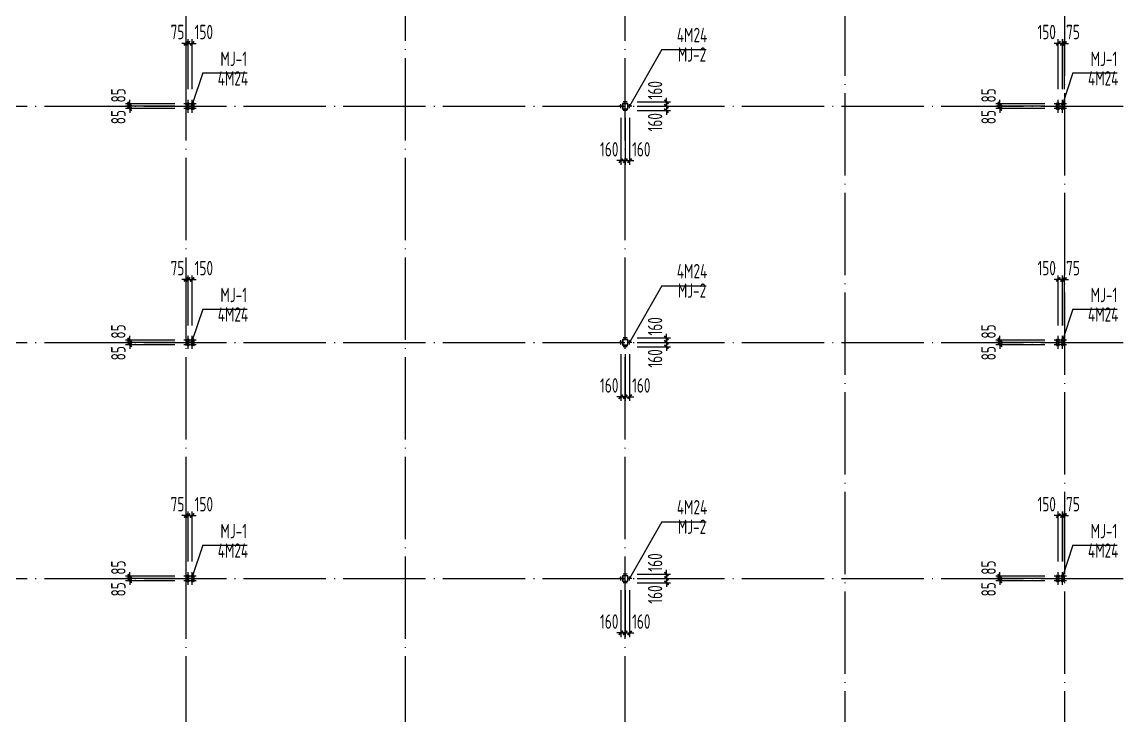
# Model space of a CAD drawing. Extents: x 899043 to 2598688, y -137197 to 211789.
# Drawn here: x 1276182 to 1316288, y 85342 to 110619 of the extents above; entities that cross this region are included whole.
import ezdxf
from ezdxf.enums import TextEntityAlignment as Align

# ---------------------------------------------------------------- set-up
doc = ezdxf.new("R2010")
doc.units = 0
doc.header["$LTSCALE"] = 1500
doc.header["$MEASUREMENT"] = 0
doc.linetypes.add('DASHED', pattern=[0.75, 0.5, -0.25])
doc.linetypes.add('DOTE', pattern=[2.42, 2, -0.2, 0.02, -0.2])
for name, color, linetype in [('AXIS', 3, 'Continuous'), ('BOLT', 252, 'Continuous'), ('Boltx', 252, 'DASHED'), ('DIM', 3, 'Continuous'), ('M_Prof', 2, 'Continuous'), ('TEXT', 7, 'Continuous')]:
    doc.layers.add(name, color=color, linetype=linetype)
doc.styles.add('TSSD_Dimension', font='Tssdeng.shx', dxfattribs={"width": 0.7, "bigfont": 'hztxt.shx'})
doc.styles.add('TSSD_Label', font='Tssdeng.shx', dxfattribs={"width": 0.7, "bigfont": 'hztxt.shx'})
doc.dimstyles.new('TSSD_150_150', dxfattribs={"dimtxt": 525, "dimasz": 150, "dimexe": 150, "dimexo": 375, "dimgap": 150, "dimtad": 1, "dimdec": 0, "dimzin": 0, "dimdsep": 46, "dimtxsty": 'TSSD_Dimension', "dimblk": 'ARCHTICK', "dimblk1": 'ARCHTICK', "dimblk2": 'ARCHTICK', "dimcen": 0, "dimdle": 150, "dimclrt": 7, "dimadec": 0, "dimazin": 0, "dimtfac": 1, "dimtdec": 0, "dimtix": 1, "dimtmove": 2, "dimatfit": 3, "dimfxl": 0, "dimtolj": 1, "dimtzin": 0, "dimarcsym": 0})

# ---------------------------------------------------------------- blocks, each defined once
blk = doc.blocks.new('A$C5AF141BB')
at = {"layer": 'AXIS', "color": 253, "linetype": 'DOTE'}
for p, q in [((0, -5247.5), (0, 123526.9)), ((8000, -5247.5), (8000, 123526.9)), ((16000, -5247.5), (16000, 123526.9)), ((24000, 123526.9), (24000, -5247.5)), ((32000, 123526.9), (32000, -5247.5)), ((-26941.1, 68600), (36323.2, 68600)), ((-26941.1, 60000), (36323.2, 60000)), ((-26941.1, 51400), (36323.2, 51400))]:
    blk.add_line(p, q, dxfattribs=at)
blk = doc.blocks.new('A$C0BB32EA6')
at = {"layer": 'M_Prof'}
for points in [[(22300, -50910), (22300, -50690), (22290, -50690), (22290, -50796), (22010, -50796), (22010, -50690), (22000, -50690), (22000, -50910), (22010, -50910), (22010, -50804), (22290, -50804), (22290, -50910)], [(37900, -50900), (38100, -50900), (38100, -50700), (37900, -50700)], [(37906, -50894), (38094, -50894), (38094, -50706), (37906, -50706)], [(54000, -50910), (54000, -50690), (53990, -50690), (53990, -50796), (53710, -50796), (53710, -50690), (53700, -50690), (53700, -50910), (53710, -50910), (53710, -50804), (53990, -50804), (53990, -50910)], [(22300, -59510), (22300, -59290), (22290, -59290), (22290, -59396), (22010, -59396), (22010, -59290), (22000, -59290), (22000, -59510), (22010, -59510), (22010, -59404), (22290, -59404), (22290, -59510)], [(37900, -59500), (38100, -59500), (38100, -59300), (37900, -59300)], [(37906, -59494), (38094, -59494), (38094, -59306), (37906, -59306)], [(54000, -59510), (54000, -59290), (53990, -59290), (53990, -59396), (53710, -59396), (53710, -59290), (53700, -59290), (53700, -59510), (53710, -59510), (53710, -59404), (53990, -59404), (53990, -59510)], [(22300, -68110), (22300, -67890), (22290, -67890), (22290, -67996), (22010, -67996), (22010, -67890), (22000, -67890), (22000, -68110), (22010, -68110), (22010, -68004), (22290, -68004), (22290, -68110)], [(37900, -68100), (38100, -68100), (38100, -67900), (37900, -67900)], [(37906, -68094), (38094, -68094), (38094, -67906), (37906, -67906)], [(54000, -68110), (54000, -67890), (53990, -67890), (53990, -67996), (53710, -67996), (53710, -67890), (53700, -67890), (53700, -68110), (53710, -68110), (53710, -68004), (53990, -68004), (53990, -68110)]]:
    blk.add_lwpolyline(points, close=True, dxfattribs=at)
blk = doc.blocks.new('A$C2EA612DB')
at = {"layer": 'M_Prof'}
blk.add_blockref('A$C0BB32EA6', (-54000, 110765), dxfattribs=at)
blk = doc.blocks.new('_ArchTick')
at = {"color": 0, "linetype": 'ByBlock', "const_width": 0.4}
blk.add_lwpolyline([(-0.5, -0.5), (0.5, 0.5)], dxfattribs=at)
blk = doc.blocks.new('*D1313')
at = {"layer": 'Defpoints', "color": 0}
for p in [(1280104, 90266), (1282122, 90351), (1282122, 90266)]:
    blk.add_point(p, dxfattribs=at)
at = {"layer": 'DIM', "color": 0, "lineweight": -2}
for p, q in [((1281747, 90351), (1279954, 90351)), ((1281747, 90266), (1279954, 90266)), ((1280104, 90351), (1280104, 90501)), ((1280104, 90351), (1280104, 90266)), ((1280104, 90266), (1280104, 90116))]:
    blk.add_line(p, q, dxfattribs=at)
at = {"layer": 'DIM', "color": 0, "lineweight": -2, "xscale": 150, "yscale": 150, "zscale": 150}
for p, rotation in [((1280104, 90351), 270), ((1280104, 90266), 90)]:
    blk.add_blockref('_ArchTick', p, dxfattribs=dict(at, rotation=rotation))
at = {"layer": 'DIM', "color": 7, "insert": (1279691, 89955), "char_height": 525, "attachment_point": 5, "rotation": 90, "style": 'TSSD_Dimension'}
blk.add_mtext('\\A1;85', dxfattribs=at)
blk = doc.blocks.new('*D1314')
at = {"layer": 'Defpoints', "color": 0}
for p in [(1282232, 92642), (1282157, 90596), (1282232, 90596)]:
    blk.add_point(p, dxfattribs=at)
at = {"layer": 'DIM', "color": 0, "lineweight": -2}
for p, q in [((1282157, 90971), (1282157, 92792)), ((1282232, 90971), (1282232, 92792)), ((1282157, 92642), (1282007, 92642)), ((1282157, 92642), (1282232, 92642)), ((1282232, 92642), (1282382, 92642))]:
    blk.add_line(p, q, dxfattribs=at)
at = {"layer": 'DIM', "color": 0, "lineweight": -2, "xscale": 150, "yscale": 150, "zscale": 150}
blk.add_blockref('_ArchTick', (1282157, 92642), dxfattribs=at)
at = {"layer": 'DIM', "color": 0, "lineweight": -2, "xscale": 150, "yscale": 150, "zscale": 150, "rotation": 180}
blk.add_blockref('_ArchTick', (1282232, 92642), dxfattribs=at)
at = {"layer": 'DIM', "color": 7, "insert": (1281846, 93055), "char_height": 525, "attachment_point": 5, "style": 'TSSD_Dimension'}
blk.add_mtext('\\A1;75', dxfattribs=at)
blk = doc.blocks.new('*D1315')
at = {"layer": 'Defpoints', "color": 0}
for p in [(1282382, 92642), (1282232, 90596), (1282382, 90596)]:
    blk.add_point(p, dxfattribs=at)
at = {"layer": 'DIM', "color": 0, "lineweight": -2}
for p, q in [((1282232, 90971), (1282232, 92792)), ((1282382, 90971), (1282382, 92792)), ((1282232, 92642), (1282082, 92642)), ((1282232, 92642), (1282382, 92642)), ((1282382, 92642), (1282532, 92642))]:
    blk.add_line(p, q, dxfattribs=at)
at = {"layer": 'DIM', "color": 0, "lineweight": -2, "xscale": 150, "yscale": 150, "zscale": 150}
blk.add_blockref('_ArchTick', (1282232, 92642), dxfattribs=at)
at = {"layer": 'DIM', "color": 0, "lineweight": -2, "xscale": 150, "yscale": 150, "zscale": 150, "rotation": 180}
blk.add_blockref('_ArchTick', (1282382, 92642), dxfattribs=at)
at = {"layer": 'DIM', "color": 7, "insert": (1282805, 93055), "char_height": 525, "attachment_point": 5, "style": 'TSSD_Dimension'}
blk.add_mtext('\\A1;150', dxfattribs=at)
blk = doc.blocks.new('*D1316')
at = {"layer": 'Defpoints', "color": 0}
for p in [(1280104, 90351), (1282122, 90436), (1282122, 90351)]:
    blk.add_point(p, dxfattribs=at)
at = {"layer": 'DIM', "color": 0, "lineweight": -2}
for p, q in [((1281747, 90436), (1279954, 90436)), ((1281747, 90351), (1279954, 90351)), ((1280104, 90436), (1280104, 90586)), ((1280104, 90436), (1280104, 90351)), ((1280104, 90351), (1280104, 90201))]:
    blk.add_line(p, q, dxfattribs=at)
at = {"layer": 'DIM', "color": 0, "lineweight": -2, "xscale": 150, "yscale": 150, "zscale": 150}
for p, rotation in [((1280104, 90436), 270), ((1280104, 90351), 90)]:
    blk.add_blockref('_ArchTick', p, dxfattribs=dict(at, rotation=rotation))
at = {"layer": 'DIM', "color": 7, "insert": (1279691, 90746), "char_height": 525, "attachment_point": 5, "rotation": 90, "style": 'TSSD_Dimension'}
blk.add_mtext('\\A1;85', dxfattribs=at)
blk = doc.blocks.new('*D1317')
at = {"layer": 'Defpoints', "color": 0}
for p in [(1311804, 90266), (1313822, 90351), (1313822, 90266)]:
    blk.add_point(p, dxfattribs=at)
at = {"layer": 'DIM', "color": 0, "lineweight": -2}
for p, q in [((1313447, 90351), (1311654, 90351)), ((1313447, 90266), (1311654, 90266)), ((1311804, 90351), (1311804, 90501)), ((1311804, 90351), (1311804, 90266)), ((1311804, 90266), (1311804, 90116))]:
    blk.add_line(p, q, dxfattribs=at)
at = {"layer": 'DIM', "color": 0, "lineweight": -2, "xscale": 150, "yscale": 150, "zscale": 150}
for p, rotation in [((1311804, 90351), 270), ((1311804, 90266), 90)]:
    blk.add_blockref('_ArchTick', p, dxfattribs=dict(at, rotation=rotation))
at = {"layer": 'DIM', "color": 7, "insert": (1311391, 89955), "char_height": 525, "attachment_point": 5, "rotation": 90, "style": 'TSSD_Dimension'}
blk.add_mtext('\\A1;85', dxfattribs=at)
blk = doc.blocks.new('*D1318')
at = {"layer": 'Defpoints', "color": 0}
for p in [(1314082, 92642), (1314082, 90596), (1314157, 90596)]:
    blk.add_point(p, dxfattribs=at)
at = {"layer": 'DIM', "color": 0, "lineweight": -2}
for p, q in [((1314082, 90971), (1314082, 92792)), ((1314157, 90971), (1314157, 92792)), ((1314082, 92642), (1313932, 92642)), ((1314157, 92642), (1314082, 92642)), ((1314157, 92642), (1314307, 92642))]:
    blk.add_line(p, q, dxfattribs=at)
at = {"layer": 'DIM', "color": 0, "lineweight": -2, "xscale": 150, "yscale": 150, "zscale": 150}
blk.add_blockref('_ArchTick', (1314082, 92642), dxfattribs=at)
at = {"layer": 'DIM', "color": 0, "lineweight": -2, "xscale": 150, "yscale": 150, "zscale": 150, "rotation": 180}
blk.add_blockref('_ArchTick', (1314157, 92642), dxfattribs=at)
at = {"layer": 'DIM', "color": 7, "insert": (1314467, 93055), "char_height": 525, "attachment_point": 5, "style": 'TSSD_Dimension'}
blk.add_mtext('\\A1;75', dxfattribs=at)
blk = doc.blocks.new('*D1319')
at = {"layer": 'Defpoints', "color": 0}
for p in [(1313932, 92642), (1313932, 90596), (1314082, 90596)]:
    blk.add_point(p, dxfattribs=at)
at = {"layer": 'DIM', "color": 0, "lineweight": -2}
for p, q in [((1313932, 90971), (1313932, 92792)), ((1314082, 90971), (1314082, 92792)), ((1313932, 92642), (1313782, 92642)), ((1314082, 92642), (1313932, 92642)), ((1314082, 92642), (1314232, 92642))]:
    blk.add_line(p, q, dxfattribs=at)
at = {"layer": 'DIM', "color": 0, "lineweight": -2, "xscale": 150, "yscale": 150, "zscale": 150}
blk.add_blockref('_ArchTick', (1313932, 92642), dxfattribs=at)
at = {"layer": 'DIM', "color": 0, "lineweight": -2, "xscale": 150, "yscale": 150, "zscale": 150, "rotation": 180}
blk.add_blockref('_ArchTick', (1314082, 92642), dxfattribs=at)
at = {"layer": 'DIM', "color": 7, "insert": (1313508, 93055), "char_height": 525, "attachment_point": 5, "style": 'TSSD_Dimension'}
blk.add_mtext('\\A1;150', dxfattribs=at)
blk = doc.blocks.new('*D1320')
at = {"layer": 'Defpoints', "color": 0}
for p in [(1311804, 90351), (1313822, 90436), (1313822, 90351)]:
    blk.add_point(p, dxfattribs=at)
at = {"layer": 'DIM', "color": 0, "lineweight": -2}
for p, q in [((1313447, 90436), (1311654, 90436)), ((1313447, 90351), (1311654, 90351)), ((1311804, 90436), (1311804, 90586)), ((1311804, 90436), (1311804, 90351)), ((1311804, 90351), (1311804, 90201))]:
    blk.add_line(p, q, dxfattribs=at)
at = {"layer": 'DIM', "color": 0, "lineweight": -2, "xscale": 150, "yscale": 150, "zscale": 150}
for p, rotation in [((1311804, 90436), 270), ((1311804, 90351), 90)]:
    blk.add_blockref('_ArchTick', p, dxfattribs=dict(at, rotation=rotation))
at = {"layer": 'DIM', "color": 7, "insert": (1311391, 90746), "char_height": 525, "attachment_point": 5, "rotation": 90, "style": 'TSSD_Dimension'}
blk.add_mtext('\\A1;85', dxfattribs=at)
blk = doc.blocks.new('*D1321')
at = {"layer": 'Defpoints', "color": 0}
for p in [(1297997, 90299), (1298157, 90299), (1298157, 88369)]:
    blk.add_point(p, dxfattribs=at)
at = {"layer": 'DIM', "color": 0, "lineweight": -2}
for p, q in [((1297997, 89924), (1297997, 88219)), ((1298157, 89924), (1298157, 88219)), ((1297997, 88369), (1297847, 88369)), ((1297997, 88369), (1298157, 88369)), ((1298157, 88369), (1298307, 88369))]:
    blk.add_line(p, q, dxfattribs=at)
at = {"layer": 'DIM', "color": 0, "lineweight": -2, "xscale": 150, "yscale": 150, "zscale": 150}
blk.add_blockref('_ArchTick', (1297997, 88369), dxfattribs=at)
at = {"layer": 'DIM', "color": 0, "lineweight": -2, "xscale": 150, "yscale": 150, "zscale": 150, "rotation": 180}
blk.add_blockref('_ArchTick', (1298157, 88369), dxfattribs=at)
at = {"layer": 'DIM', "color": 7, "insert": (1297573, 88782), "char_height": 525, "attachment_point": 5, "style": 'TSSD_Dimension'}
blk.add_mtext('\\A1;160', dxfattribs=at)
blk = doc.blocks.new('*D1322')
at = {"layer": 'Defpoints', "color": 0}
for p in [(1298157, 90299), (1298317, 90299), (1298317, 88369)]:
    blk.add_point(p, dxfattribs=at)
at = {"layer": 'DIM', "color": 0, "lineweight": -2}
for p, q in [((1298157, 89924), (1298157, 88219)), ((1298317, 89924), (1298317, 88219)), ((1298157, 88369), (1298007, 88369)), ((1298157, 88369), (1298317, 88369)), ((1298317, 88369), (1298467, 88369))]:
    blk.add_line(p, q, dxfattribs=at)
at = {"layer": 'DIM', "color": 0, "lineweight": -2, "xscale": 150, "yscale": 150, "zscale": 150}
blk.add_blockref('_ArchTick', (1298157, 88369), dxfattribs=at)
at = {"layer": 'DIM', "color": 0, "lineweight": -2, "xscale": 150, "yscale": 150, "zscale": 150, "rotation": 180}
blk.add_blockref('_ArchTick', (1298317, 88369), dxfattribs=at)
at = {"layer": 'DIM', "color": 7, "insert": (1298740, 88782), "char_height": 525, "attachment_point": 5, "style": 'TSSD_Dimension'}
blk.add_mtext('\\A1;160', dxfattribs=at)
blk = doc.blocks.new('*D1323')
at = {"layer": 'Defpoints', "color": 0}
for p in [(1298214, 90511), (1298214, 90351), (1299656, 90351)]:
    blk.add_point(p, dxfattribs=at)
at = {"layer": 'DIM', "color": 0, "lineweight": -2}
for p, q in [((1299656, 90511), (1299656, 90661)), ((1298589, 90511), (1299806, 90511)), ((1298589, 90351), (1299806, 90351)), ((1299656, 90511), (1299656, 90351)), ((1299656, 90351), (1299656, 90201))]:
    blk.add_line(p, q, dxfattribs=at)
at = {"layer": 'DIM', "color": 0, "lineweight": -2, "xscale": 150, "yscale": 150, "zscale": 150}
for p, rotation in [((1299656, 90511), 270), ((1299656, 90351), 90)]:
    blk.add_blockref('_ArchTick', p, dxfattribs=dict(at, rotation=rotation))
at = {"layer": 'DIM', "color": 7, "insert": (1299243, 90934), "char_height": 525, "attachment_point": 5, "rotation": 90, "style": 'TSSD_Dimension'}
blk.add_mtext('\\A1;160', dxfattribs=at)
blk = doc.blocks.new('*D1324')
at = {"layer": 'Defpoints', "color": 0}
for p in [(1298214, 90351), (1298214, 90191), (1299656, 90191)]:
    blk.add_point(p, dxfattribs=at)
at = {"layer": 'DIM', "color": 0, "lineweight": -2}
for p, q in [((1298589, 90351), (1299806, 90351)), ((1299656, 90351), (1299656, 90501)), ((1299656, 90351), (1299656, 90191)), ((1298589, 90191), (1299806, 90191)), ((1299656, 90191), (1299656, 90041))]:
    blk.add_line(p, q, dxfattribs=at)
at = {"layer": 'DIM', "color": 0, "lineweight": -2, "xscale": 150, "yscale": 150, "zscale": 150}
for p, rotation in [((1299656, 90351), 270), ((1299656, 90191), 90)]:
    blk.add_blockref('_ArchTick', p, dxfattribs=dict(at, rotation=rotation))
at = {"layer": 'DIM', "color": 7, "insert": (1299243, 89767), "char_height": 525, "attachment_point": 5, "rotation": 90, "style": 'TSSD_Dimension'}
blk.add_mtext('\\A1;160', dxfattribs=at)
blk = doc.blocks.new('*D1109')
at = {"layer": 'Defpoints', "color": 0}
for p in [(1280104, 98866), (1282122, 98951), (1282122, 98866)]:
    blk.add_point(p, dxfattribs=at)
at = {"layer": 'DIM', "color": 0, "lineweight": -2}
for p, q in [((1280104, 98951), (1280104, 99101)), ((1281747, 98951), (1279954, 98951)), ((1281747, 98866), (1279954, 98866)), ((1280104, 98951), (1280104, 98866)), ((1280104, 98866), (1280104, 98716))]:
    blk.add_line(p, q, dxfattribs=at)
at = {"layer": 'DIM', "color": 0, "lineweight": -2, "xscale": 150, "yscale": 150, "zscale": 150}
for p, rotation in [((1280104, 98951), 270), ((1280104, 98866), 90)]:
    blk.add_blockref('_ArchTick', p, dxfattribs=dict(at, rotation=rotation))
at = {"layer": 'DIM', "color": 7, "insert": (1279691, 98555), "char_height": 525, "attachment_point": 5, "rotation": 90, "style": 'TSSD_Dimension'}
blk.add_mtext('\\A1;85', dxfattribs=at)
blk = doc.blocks.new('*D1110')
at = {"layer": 'Defpoints', "color": 0}
for p in [(1282232, 101242), (1282157, 99196), (1282232, 99196)]:
    blk.add_point(p, dxfattribs=at)
at = {"layer": 'DIM', "color": 0, "lineweight": -2}
for p, q in [((1282157, 101242), (1282007, 101242)), ((1282157, 99571), (1282157, 101392)), ((1282157, 101242), (1282232, 101242)), ((1282232, 99571), (1282232, 101392)), ((1282232, 101242), (1282382, 101242))]:
    blk.add_line(p, q, dxfattribs=at)
at = {"layer": 'DIM', "color": 0, "lineweight": -2, "xscale": 150, "yscale": 150, "zscale": 150}
blk.add_blockref('_ArchTick', (1282157, 101242), dxfattribs=at)
at = {"layer": 'DIM', "color": 0, "lineweight": -2, "xscale": 150, "yscale": 150, "zscale": 150, "rotation": 180}
blk.add_blockref('_ArchTick', (1282232, 101242), dxfattribs=at)
at = {"layer": 'DIM', "color": 7, "insert": (1281846, 101655), "char_height": 525, "attachment_point": 5, "style": 'TSSD_Dimension'}
blk.add_mtext('\\A1;75', dxfattribs=at)
blk = doc.blocks.new('*D1111')
at = {"layer": 'Defpoints', "color": 0}
for p in [(1282382, 101242), (1282232, 99196), (1282382, 99196)]:
    blk.add_point(p, dxfattribs=at)
at = {"layer": 'DIM', "color": 0, "lineweight": -2}
for p, q in [((1282232, 101242), (1282082, 101242)), ((1282232, 99571), (1282232, 101392)), ((1282232, 101242), (1282382, 101242)), ((1282382, 99571), (1282382, 101392)), ((1282382, 101242), (1282532, 101242))]:
    blk.add_line(p, q, dxfattribs=at)
at = {"layer": 'DIM', "color": 0, "lineweight": -2, "xscale": 150, "yscale": 150, "zscale": 150}
blk.add_blockref('_ArchTick', (1282232, 101242), dxfattribs=at)
at = {"layer": 'DIM', "color": 0, "lineweight": -2, "xscale": 150, "yscale": 150, "zscale": 150, "rotation": 180}
blk.add_blockref('_ArchTick', (1282382, 101242), dxfattribs=at)
at = {"layer": 'DIM', "color": 7, "insert": (1282805, 101655), "char_height": 525, "attachment_point": 5, "style": 'TSSD_Dimension'}
blk.add_mtext('\\A1;150', dxfattribs=at)
blk = doc.blocks.new('*D1112')
at = {"layer": 'Defpoints', "color": 0}
for p in [(1280104, 98951), (1282122, 99036), (1282122, 98951)]:
    blk.add_point(p, dxfattribs=at)
at = {"layer": 'DIM', "color": 0, "lineweight": -2}
for p, q in [((1280104, 99036), (1280104, 99186)), ((1281747, 99036), (1279954, 99036)), ((1281747, 98951), (1279954, 98951)), ((1280104, 99036), (1280104, 98951)), ((1280104, 98951), (1280104, 98801))]:
    blk.add_line(p, q, dxfattribs=at)
at = {"layer": 'DIM', "color": 0, "lineweight": -2, "xscale": 150, "yscale": 150, "zscale": 150}
for p, rotation in [((1280104, 99036), 270), ((1280104, 98951), 90)]:
    blk.add_blockref('_ArchTick', p, dxfattribs=dict(at, rotation=rotation))
at = {"layer": 'DIM', "color": 7, "insert": (1279691, 99346), "char_height": 525, "attachment_point": 5, "rotation": 90, "style": 'TSSD_Dimension'}
blk.add_mtext('\\A1;85', dxfattribs=at)
blk = doc.blocks.new('*D1113')
at = {"layer": 'Defpoints', "color": 0}
for p in [(1311804, 98866), (1313822, 98951), (1313822, 98866)]:
    blk.add_point(p, dxfattribs=at)
at = {"layer": 'DIM', "color": 0, "lineweight": -2}
for p, q in [((1311804, 98951), (1311804, 99101)), ((1313447, 98951), (1311654, 98951)), ((1313447, 98866), (1311654, 98866)), ((1311804, 98951), (1311804, 98866)), ((1311804, 98866), (1311804, 98716))]:
    blk.add_line(p, q, dxfattribs=at)
at = {"layer": 'DIM', "color": 0, "lineweight": -2, "xscale": 150, "yscale": 150, "zscale": 150}
for p, rotation in [((1311804, 98951), 270), ((1311804, 98866), 90)]:
    blk.add_blockref('_ArchTick', p, dxfattribs=dict(at, rotation=rotation))
at = {"layer": 'DIM', "color": 7, "insert": (1311391, 98555), "char_height": 525, "attachment_point": 5, "rotation": 90, "style": 'TSSD_Dimension'}
blk.add_mtext('\\A1;85', dxfattribs=at)
blk = doc.blocks.new('*D1114')
at = {"layer": 'Defpoints', "color": 0}
for p in [(1314082, 101242), (1314082, 99196), (1314157, 99196)]:
    blk.add_point(p, dxfattribs=at)
at = {"layer": 'DIM', "color": 0, "lineweight": -2}
for p, q in [((1314082, 101242), (1313932, 101242)), ((1314082, 99571), (1314082, 101392)), ((1314157, 101242), (1314082, 101242)), ((1314157, 99571), (1314157, 101392)), ((1314157, 101242), (1314307, 101242))]:
    blk.add_line(p, q, dxfattribs=at)
at = {"layer": 'DIM', "color": 0, "lineweight": -2, "xscale": 150, "yscale": 150, "zscale": 150}
blk.add_blockref('_ArchTick', (1314082, 101242), dxfattribs=at)
at = {"layer": 'DIM', "color": 0, "lineweight": -2, "xscale": 150, "yscale": 150, "zscale": 150, "rotation": 180}
blk.add_blockref('_ArchTick', (1314157, 101242), dxfattribs=at)
at = {"layer": 'DIM', "color": 7, "insert": (1314467, 101655), "char_height": 525, "attachment_point": 5, "style": 'TSSD_Dimension'}
blk.add_mtext('\\A1;75', dxfattribs=at)
blk = doc.blocks.new('*D1115')
at = {"layer": 'Defpoints', "color": 0}
for p in [(1313932, 101242), (1313932, 99196), (1314082, 99196)]:
    blk.add_point(p, dxfattribs=at)
at = {"layer": 'DIM', "color": 0, "lineweight": -2}
for p, q in [((1313932, 101242), (1313782, 101242)), ((1313932, 99571), (1313932, 101392)), ((1314082, 101242), (1313932, 101242)), ((1314082, 99571), (1314082, 101392)), ((1314082, 101242), (1314232, 101242))]:
    blk.add_line(p, q, dxfattribs=at)
at = {"layer": 'DIM', "color": 0, "lineweight": -2, "xscale": 150, "yscale": 150, "zscale": 150}
blk.add_blockref('_ArchTick', (1313932, 101242), dxfattribs=at)
at = {"layer": 'DIM', "color": 0, "lineweight": -2, "xscale": 150, "yscale": 150, "zscale": 150, "rotation": 180}
blk.add_blockref('_ArchTick', (1314082, 101242), dxfattribs=at)
at = {"layer": 'DIM', "color": 7, "insert": (1313508, 101655), "char_height": 525, "attachment_point": 5, "style": 'TSSD_Dimension'}
blk.add_mtext('\\A1;150', dxfattribs=at)
blk = doc.blocks.new('*D1116')
at = {"layer": 'Defpoints', "color": 0}
for p in [(1311804, 98951), (1313822, 99036), (1313822, 98951)]:
    blk.add_point(p, dxfattribs=at)
at = {"layer": 'DIM', "color": 0, "lineweight": -2}
for p, q in [((1311804, 99036), (1311804, 99186)), ((1313447, 99036), (1311654, 99036)), ((1313447, 98951), (1311654, 98951)), ((1311804, 99036), (1311804, 98951)), ((1311804, 98951), (1311804, 98801))]:
    blk.add_line(p, q, dxfattribs=at)
at = {"layer": 'DIM', "color": 0, "lineweight": -2, "xscale": 150, "yscale": 150, "zscale": 150}
for p, rotation in [((1311804, 99036), 270), ((1311804, 98951), 90)]:
    blk.add_blockref('_ArchTick', p, dxfattribs=dict(at, rotation=rotation))
at = {"layer": 'DIM', "color": 7, "insert": (1311391, 99346), "char_height": 525, "attachment_point": 5, "rotation": 90, "style": 'TSSD_Dimension'}
blk.add_mtext('\\A1;85', dxfattribs=at)
blk = doc.blocks.new('*D1117')
at = {"layer": 'Defpoints', "color": 0}
for p in [(1297997, 98899), (1298157, 98899), (1298157, 96969)]:
    blk.add_point(p, dxfattribs=at)
at = {"layer": 'DIM', "color": 0, "lineweight": -2}
for p, q in [((1297997, 98524), (1297997, 96819)), ((1298157, 98524), (1298157, 96819)), ((1297997, 96969), (1297847, 96969)), ((1297997, 96969), (1298157, 96969)), ((1298157, 96969), (1298307, 96969))]:
    blk.add_line(p, q, dxfattribs=at)
at = {"layer": 'DIM', "color": 0, "lineweight": -2, "xscale": 150, "yscale": 150, "zscale": 150}
blk.add_blockref('_ArchTick', (1297997, 96969), dxfattribs=at)
at = {"layer": 'DIM', "color": 0, "lineweight": -2, "xscale": 150, "yscale": 150, "zscale": 150, "rotation": 180}
blk.add_blockref('_ArchTick', (1298157, 96969), dxfattribs=at)
at = {"layer": 'DIM', "color": 7, "insert": (1297573, 97382), "char_height": 525, "attachment_point": 5, "style": 'TSSD_Dimension'}
blk.add_mtext('\\A1;160', dxfattribs=at)
blk = doc.blocks.new('*D1118')
at = {"layer": 'Defpoints', "color": 0}
for p in [(1298157, 98899), (1298317, 98899), (1298317, 96969)]:
    blk.add_point(p, dxfattribs=at)
at = {"layer": 'DIM', "color": 0, "lineweight": -2}
for p, q in [((1298157, 98524), (1298157, 96819)), ((1298317, 98524), (1298317, 96819)), ((1298157, 96969), (1298007, 96969)), ((1298157, 96969), (1298317, 96969)), ((1298317, 96969), (1298467, 96969))]:
    blk.add_line(p, q, dxfattribs=at)
at = {"layer": 'DIM', "color": 0, "lineweight": -2, "xscale": 150, "yscale": 150, "zscale": 150}
blk.add_blockref('_ArchTick', (1298157, 96969), dxfattribs=at)
at = {"layer": 'DIM', "color": 0, "lineweight": -2, "xscale": 150, "yscale": 150, "zscale": 150, "rotation": 180}
blk.add_blockref('_ArchTick', (1298317, 96969), dxfattribs=at)
at = {"layer": 'DIM', "color": 7, "insert": (1298740, 97382), "char_height": 525, "attachment_point": 5, "style": 'TSSD_Dimension'}
blk.add_mtext('\\A1;160', dxfattribs=at)
blk = doc.blocks.new('*D1119')
at = {"layer": 'Defpoints', "color": 0}
for p in [(1298214, 99111), (1298214, 98951), (1299656, 98951)]:
    blk.add_point(p, dxfattribs=at)
at = {"layer": 'DIM', "color": 0, "lineweight": -2}
for p, q in [((1298589, 99111), (1299806, 99111)), ((1299656, 99111), (1299656, 99261)), ((1299656, 99111), (1299656, 98951)), ((1298589, 98951), (1299806, 98951)), ((1299656, 98951), (1299656, 98801))]:
    blk.add_line(p, q, dxfattribs=at)
at = {"layer": 'DIM', "color": 0, "lineweight": -2, "xscale": 150, "yscale": 150, "zscale": 150}
for p, rotation in [((1299656, 99111), 270), ((1299656, 98951), 90)]:
    blk.add_blockref('_ArchTick', p, dxfattribs=dict(at, rotation=rotation))
at = {"layer": 'DIM', "color": 7, "insert": (1299243, 99534), "char_height": 525, "attachment_point": 5, "rotation": 90, "style": 'TSSD_Dimension'}
blk.add_mtext('\\A1;160', dxfattribs=at)
blk = doc.blocks.new('*D1120')
at = {"layer": 'Defpoints', "color": 0}
for p in [(1298214, 98951), (1298214, 98791), (1299656, 98791)]:
    blk.add_point(p, dxfattribs=at)
at = {"layer": 'DIM', "color": 0, "lineweight": -2}
for p, q in [((1299656, 98951), (1299656, 99101)), ((1298589, 98951), (1299806, 98951)), ((1298589, 98791), (1299806, 98791)), ((1299656, 98951), (1299656, 98791)), ((1299656, 98791), (1299656, 98641))]:
    blk.add_line(p, q, dxfattribs=at)
at = {"layer": 'DIM', "color": 0, "lineweight": -2, "xscale": 150, "yscale": 150, "zscale": 150}
for p, rotation in [((1299656, 98951), 270), ((1299656, 98791), 90)]:
    blk.add_blockref('_ArchTick', p, dxfattribs=dict(at, rotation=rotation))
at = {"layer": 'DIM', "color": 7, "insert": (1299243, 98367), "char_height": 525, "attachment_point": 5, "rotation": 90, "style": 'TSSD_Dimension'}
blk.add_mtext('\\A1;160', dxfattribs=at)
blk = doc.blocks.new('*D1121')
at = {"layer": 'Defpoints', "color": 0}
for p in [(1282122, 107551), (1280104, 107466), (1282122, 107466)]:
    blk.add_point(p, dxfattribs=at)
at = {"layer": 'DIM', "color": 0, "lineweight": -2}
for p, q in [((1281747, 107551), (1279954, 107551)), ((1280104, 107551), (1280104, 107701)), ((1280104, 107551), (1280104, 107466)), ((1281747, 107466), (1279954, 107466)), ((1280104, 107466), (1280104, 107316))]:
    blk.add_line(p, q, dxfattribs=at)
at = {"layer": 'DIM', "color": 0, "lineweight": -2, "xscale": 150, "yscale": 150, "zscale": 150}
for p, rotation in [((1280104, 107551), 270), ((1280104, 107466), 90)]:
    blk.add_blockref('_ArchTick', p, dxfattribs=dict(at, rotation=rotation))
at = {"layer": 'DIM', "color": 7, "insert": (1279691, 107155), "char_height": 525, "attachment_point": 5, "rotation": 90, "style": 'TSSD_Dimension'}
blk.add_mtext('\\A1;85', dxfattribs=at)
blk = doc.blocks.new('*D1122')
at = {"layer": 'Defpoints', "color": 0}
for p in [(1282232, 109842), (1282157, 107796), (1282232, 107796)]:
    blk.add_point(p, dxfattribs=at)
at = {"layer": 'DIM', "color": 0, "lineweight": -2}
for p, q in [((1282157, 108171), (1282157, 109992)), ((1282232, 108171), (1282232, 109992)), ((1282157, 109842), (1282007, 109842)), ((1282157, 109842), (1282232, 109842)), ((1282232, 109842), (1282382, 109842))]:
    blk.add_line(p, q, dxfattribs=at)
at = {"layer": 'DIM', "color": 0, "lineweight": -2, "xscale": 150, "yscale": 150, "zscale": 150}
blk.add_blockref('_ArchTick', (1282157, 109842), dxfattribs=at)
at = {"layer": 'DIM', "color": 0, "lineweight": -2, "xscale": 150, "yscale": 150, "zscale": 150, "rotation": 180}
blk.add_blockref('_ArchTick', (1282232, 109842), dxfattribs=at)
at = {"layer": 'DIM', "color": 7, "insert": (1281846, 110255), "char_height": 525, "attachment_point": 5, "style": 'TSSD_Dimension'}
blk.add_mtext('\\A1;75', dxfattribs=at)
blk = doc.blocks.new('*D1123')
at = {"layer": 'Defpoints', "color": 0}
for p in [(1282382, 109842), (1282232, 107796), (1282382, 107796)]:
    blk.add_point(p, dxfattribs=at)
at = {"layer": 'DIM', "color": 0, "lineweight": -2}
for p, q in [((1282232, 108171), (1282232, 109992)), ((1282382, 108171), (1282382, 109992)), ((1282232, 109842), (1282082, 109842)), ((1282232, 109842), (1282382, 109842)), ((1282382, 109842), (1282532, 109842))]:
    blk.add_line(p, q, dxfattribs=at)
at = {"layer": 'DIM', "color": 0, "lineweight": -2, "xscale": 150, "yscale": 150, "zscale": 150}
blk.add_blockref('_ArchTick', (1282232, 109842), dxfattribs=at)
at = {"layer": 'DIM', "color": 0, "lineweight": -2, "xscale": 150, "yscale": 150, "zscale": 150, "rotation": 180}
blk.add_blockref('_ArchTick', (1282382, 109842), dxfattribs=at)
at = {"layer": 'DIM', "color": 7, "insert": (1282805, 110255), "char_height": 525, "attachment_point": 5, "style": 'TSSD_Dimension'}
blk.add_mtext('\\A1;150', dxfattribs=at)
blk = doc.blocks.new('*D1124')
at = {"layer": 'Defpoints', "color": 0}
for p in [(1280104, 107551), (1282122, 107636), (1282122, 107551)]:
    blk.add_point(p, dxfattribs=at)
at = {"layer": 'DIM', "color": 0, "lineweight": -2}
for p, q in [((1281747, 107636), (1279954, 107636)), ((1281747, 107551), (1279954, 107551)), ((1280104, 107636), (1280104, 107786)), ((1280104, 107636), (1280104, 107551)), ((1280104, 107551), (1280104, 107401))]:
    blk.add_line(p, q, dxfattribs=at)
at = {"layer": 'DIM', "color": 0, "lineweight": -2, "xscale": 150, "yscale": 150, "zscale": 150}
for p, rotation in [((1280104, 107636), 270), ((1280104, 107551), 90)]:
    blk.add_blockref('_ArchTick', p, dxfattribs=dict(at, rotation=rotation))
at = {"layer": 'DIM', "color": 7, "insert": (1279691, 107946), "char_height": 525, "attachment_point": 5, "rotation": 90, "style": 'TSSD_Dimension'}
blk.add_mtext('\\A1;85', dxfattribs=at)
blk = doc.blocks.new('*D1125')
at = {"layer": 'Defpoints', "color": 0}
for p in [(1313822, 107551), (1311804, 107466), (1313822, 107466)]:
    blk.add_point(p, dxfattribs=at)
at = {"layer": 'DIM', "color": 0, "lineweight": -2}
for p, q in [((1313447, 107551), (1311654, 107551)), ((1311804, 107551), (1311804, 107701)), ((1311804, 107551), (1311804, 107466)), ((1313447, 107466), (1311654, 107466)), ((1311804, 107466), (1311804, 107316))]:
    blk.add_line(p, q, dxfattribs=at)
at = {"layer": 'DIM', "color": 0, "lineweight": -2, "xscale": 150, "yscale": 150, "zscale": 150}
for p, rotation in [((1311804, 107551), 270), ((1311804, 107466), 90)]:
    blk.add_blockref('_ArchTick', p, dxfattribs=dict(at, rotation=rotation))
at = {"layer": 'DIM', "color": 7, "insert": (1311391, 107155), "char_height": 525, "attachment_point": 5, "rotation": 90, "style": 'TSSD_Dimension'}
blk.add_mtext('\\A1;85', dxfattribs=at)
blk = doc.blocks.new('*D1126')
at = {"layer": 'Defpoints', "color": 0}
for p in [(1314082, 109842), (1314082, 107796), (1314157, 107796)]:
    blk.add_point(p, dxfattribs=at)
at = {"layer": 'DIM', "color": 0, "lineweight": -2}
for p, q in [((1314082, 108171), (1314082, 109992)), ((1314157, 108171), (1314157, 109992)), ((1314082, 109842), (1313932, 109842)), ((1314157, 109842), (1314082, 109842)), ((1314157, 109842), (1314307, 109842))]:
    blk.add_line(p, q, dxfattribs=at)
at = {"layer": 'DIM', "color": 0, "lineweight": -2, "xscale": 150, "yscale": 150, "zscale": 150}
blk.add_blockref('_ArchTick', (1314082, 109842), dxfattribs=at)
at = {"layer": 'DIM', "color": 0, "lineweight": -2, "xscale": 150, "yscale": 150, "zscale": 150, "rotation": 180}
blk.add_blockref('_ArchTick', (1314157, 109842), dxfattribs=at)
at = {"layer": 'DIM', "color": 7, "insert": (1314467, 110255), "char_height": 525, "attachment_point": 5, "style": 'TSSD_Dimension'}
blk.add_mtext('\\A1;75', dxfattribs=at)
blk = doc.blocks.new('*D1127')
at = {"layer": 'Defpoints', "color": 0}
for p in [(1313932, 109842), (1313932, 107796), (1314082, 107796)]:
    blk.add_point(p, dxfattribs=at)
at = {"layer": 'DIM', "color": 0, "lineweight": -2}
for p, q in [((1313932, 108171), (1313932, 109992)), ((1314082, 108171), (1314082, 109992)), ((1313932, 109842), (1313782, 109842)), ((1314082, 109842), (1313932, 109842)), ((1314082, 109842), (1314232, 109842))]:
    blk.add_line(p, q, dxfattribs=at)
at = {"layer": 'DIM', "color": 0, "lineweight": -2, "xscale": 150, "yscale": 150, "zscale": 150}
blk.add_blockref('_ArchTick', (1313932, 109842), dxfattribs=at)
at = {"layer": 'DIM', "color": 0, "lineweight": -2, "xscale": 150, "yscale": 150, "zscale": 150, "rotation": 180}
blk.add_blockref('_ArchTick', (1314082, 109842), dxfattribs=at)
at = {"layer": 'DIM', "color": 7, "insert": (1313508, 110255), "char_height": 525, "attachment_point": 5, "style": 'TSSD_Dimension'}
blk.add_mtext('\\A1;150', dxfattribs=at)
blk = doc.blocks.new('*D1128')
at = {"layer": 'Defpoints', "color": 0}
for p in [(1311804, 107551), (1313822, 107636), (1313822, 107551)]:
    blk.add_point(p, dxfattribs=at)
at = {"layer": 'DIM', "color": 0, "lineweight": -2}
for p, q in [((1313447, 107636), (1311654, 107636)), ((1313447, 107551), (1311654, 107551)), ((1311804, 107636), (1311804, 107786)), ((1311804, 107636), (1311804, 107551)), ((1311804, 107551), (1311804, 107401))]:
    blk.add_line(p, q, dxfattribs=at)
at = {"layer": 'DIM', "color": 0, "lineweight": -2, "xscale": 150, "yscale": 150, "zscale": 150}
for p, rotation in [((1311804, 107636), 270), ((1311804, 107551), 90)]:
    blk.add_blockref('_ArchTick', p, dxfattribs=dict(at, rotation=rotation))
at = {"layer": 'DIM', "color": 7, "insert": (1311391, 107946), "char_height": 525, "attachment_point": 5, "rotation": 90, "style": 'TSSD_Dimension'}
blk.add_mtext('\\A1;85', dxfattribs=at)
blk = doc.blocks.new('*D1129')
at = {"layer": 'Defpoints', "color": 0}
for p in [(1297997, 107499), (1298157, 107499), (1298157, 105569)]:
    blk.add_point(p, dxfattribs=at)
at = {"layer": 'DIM', "color": 0, "lineweight": -2}
for p, q in [((1297997, 107124), (1297997, 105419)), ((1298157, 107124), (1298157, 105419)), ((1297997, 105569), (1297847, 105569)), ((1297997, 105569), (1298157, 105569)), ((1298157, 105569), (1298307, 105569))]:
    blk.add_line(p, q, dxfattribs=at)
at = {"layer": 'DIM', "color": 0, "lineweight": -2, "xscale": 150, "yscale": 150, "zscale": 150}
blk.add_blockref('_ArchTick', (1297997, 105569), dxfattribs=at)
at = {"layer": 'DIM', "color": 0, "lineweight": -2, "xscale": 150, "yscale": 150, "zscale": 150, "rotation": 180}
blk.add_blockref('_ArchTick', (1298157, 105569), dxfattribs=at)
at = {"layer": 'DIM', "color": 7, "insert": (1297573, 105982), "char_height": 525, "attachment_point": 5, "style": 'TSSD_Dimension'}
blk.add_mtext('\\A1;160', dxfattribs=at)
blk = doc.blocks.new('*D1130')
at = {"layer": 'Defpoints', "color": 0}
for p in [(1298157, 107499), (1298317, 107499), (1298317, 105569)]:
    blk.add_point(p, dxfattribs=at)
at = {"layer": 'DIM', "color": 0, "lineweight": -2}
for p, q in [((1298157, 107124), (1298157, 105419)), ((1298317, 107124), (1298317, 105419)), ((1298157, 105569), (1298007, 105569)), ((1298157, 105569), (1298317, 105569)), ((1298317, 105569), (1298467, 105569))]:
    blk.add_line(p, q, dxfattribs=at)
at = {"layer": 'DIM', "color": 0, "lineweight": -2, "xscale": 150, "yscale": 150, "zscale": 150}
blk.add_blockref('_ArchTick', (1298157, 105569), dxfattribs=at)
at = {"layer": 'DIM', "color": 0, "lineweight": -2, "xscale": 150, "yscale": 150, "zscale": 150, "rotation": 180}
blk.add_blockref('_ArchTick', (1298317, 105569), dxfattribs=at)
at = {"layer": 'DIM', "color": 7, "insert": (1298740, 105982), "char_height": 525, "attachment_point": 5, "style": 'TSSD_Dimension'}
blk.add_mtext('\\A1;160', dxfattribs=at)
blk = doc.blocks.new('*D1131')
at = {"layer": 'Defpoints', "color": 0}
for p in [(1298214, 107711), (1298214, 107551), (1299656, 107551)]:
    blk.add_point(p, dxfattribs=at)
at = {"layer": 'DIM', "color": 0, "lineweight": -2}
for p, q in [((1298589, 107711), (1299806, 107711)), ((1298589, 107551), (1299806, 107551)), ((1299656, 107711), (1299656, 107861)), ((1299656, 107711), (1299656, 107551)), ((1299656, 107551), (1299656, 107401))]:
    blk.add_line(p, q, dxfattribs=at)
at = {"layer": 'DIM', "color": 0, "lineweight": -2, "xscale": 150, "yscale": 150, "zscale": 150}
for p, rotation in [((1299656, 107711), 270), ((1299656, 107551), 90)]:
    blk.add_blockref('_ArchTick', p, dxfattribs=dict(at, rotation=rotation))
at = {"layer": 'DIM', "color": 7, "insert": (1299243, 108134), "char_height": 525, "attachment_point": 5, "rotation": 90, "style": 'TSSD_Dimension'}
blk.add_mtext('\\A1;160', dxfattribs=at)
blk = doc.blocks.new('*D1132')
at = {"layer": 'Defpoints', "color": 0}
for p in [(1298214, 107551), (1298214, 107391), (1299656, 107391)]:
    blk.add_point(p, dxfattribs=at)
at = {"layer": 'DIM', "color": 0, "lineweight": -2}
for p, q in [((1298589, 107551), (1299806, 107551)), ((1299656, 107551), (1299656, 107701)), ((1299656, 107551), (1299656, 107391)), ((1298589, 107391), (1299806, 107391)), ((1299656, 107391), (1299656, 107241))]:
    blk.add_line(p, q, dxfattribs=at)
at = {"layer": 'DIM', "color": 0, "lineweight": -2, "xscale": 150, "yscale": 150, "zscale": 150}
for p, rotation in [((1299656, 107551), 270), ((1299656, 107391), 90)]:
    blk.add_blockref('_ArchTick', p, dxfattribs=dict(at, rotation=rotation))
at = {"layer": 'DIM', "color": 7, "insert": (1299243, 106967), "char_height": 525, "attachment_point": 5, "rotation": 90, "style": 'TSSD_Dimension'}
blk.add_mtext('\\A1;160', dxfattribs=at)

msp = doc.modelspace()

# ---------------------------------------------------------------- linework, layer by layer
at = {"layer": 'BOLT'}
for p, q in [((1298071.5, 107550.6), (1297921.5, 107550.6)), ((1297996.5, 107475.6), (1297996.5, 107625.6)), ((1298231.5, 107710.6), (1298081.5, 107710.6)), ((1298156.5, 107635.6), (1298156.5, 107785.6)), ((1298391.5, 107550.6), (1298241.5, 107550.6)), ((1298316.5, 107475.6), (1298316.5, 107625.6)), ((1298231.5, 107390.6), (1298081.5, 107390.6)), ((1298156.5, 107315.6), (1298156.5, 107465.6)), ((1298231.5, 99110.6), (1298081.5, 99110.6)), ((1298156.5, 99035.6), (1298156.5, 99185.6)), ((1298071.5, 98950.6), (1297921.5, 98950.6)), ((1297996.5, 98875.6), (1297996.5, 99025.6)), ((1298231.5, 98790.6), (1298081.5, 98790.6)), ((1298156.5, 98715.6), (1298156.5, 98865.6)), ((1298391.5, 98950.6), (1298241.5, 98950.6)), ((1298316.5, 98875.6), (1298316.5, 99025.6)), ((1298071.5, 90350.6), (1297921.5, 90350.6)), ((1297996.5, 90275.6), (1297996.5, 90425.6)), ((1298231.5, 90510.6), (1298081.5, 90510.6)), ((1298156.5, 90435.6), (1298156.5, 90585.6)), ((1298156.5, 90115.6), (1298156.5, 90265.6)), ((1298391.5, 90350.6), (1298241.5, 90350.6)), ((1298316.5, 90275.6), (1298316.5, 90425.6)), ((1298231.5, 90190.6), (1298081.5, 90190.6))]:
    msp.add_line(p, q, dxfattribs=at)
at = {"layer": 'BOLT', "const_width": 30}
for points in [[(1297996.5, 107565.6, 1), (1297996.5, 107535.6, 1)], [(1298156.5, 107725.6, 1), (1298156.5, 107695.6, 1)], [(1298316.5, 107565.6, 1), (1298316.5, 107535.6, 1)], [(1298156.5, 107405.6, 1), (1298156.5, 107375.6, 1)], [(1298156.5, 99125.6, 1), (1298156.5, 99095.6, 1)], [(1297996.5, 98965.6, 1), (1297996.5, 98935.6, 1)], [(1298156.5, 98805.6, 1), (1298156.5, 98775.6, 1)], [(1298316.5, 98965.6, 1), (1298316.5, 98935.6, 1)], [(1297996.5, 90365.6, 1), (1297996.5, 90335.6, 1)], [(1298156.5, 90525.6, 1), (1298156.5, 90495.6, 1)], [(1298316.5, 90365.6, 1), (1298316.5, 90335.6, 1)], [(1298156.5, 90205.6, 1), (1298156.5, 90175.6, 1)]]:
    msp.add_lwpolyline(points, format="xyb", close=True, dxfattribs=at)
at = {"layer": 'Boltx'}
for p, q in [((1282381.5, 107635.6), (1282081.5, 107635.6)), ((1282231.5, 107485.6), (1282231.5, 107785.6)), ((1282531.5, 107635.6), (1282231.5, 107635.6)), ((1282231.5, 107315.6), (1282231.5, 107615.6)), ((1282381.5, 107485.6), (1282381.5, 107785.6)), ((1282381.5, 107315.6), (1282381.5, 107615.6)), ((1314081.5, 107635.6), (1313781.5, 107635.6)), ((1313931.5, 107485.6), (1313931.5, 107785.6)), ((1314231.5, 107635.6), (1313931.5, 107635.6)), ((1313931.5, 107315.6), (1313931.5, 107615.6)), ((1314081.5, 107485.6), (1314081.5, 107785.6)), ((1314081.5, 107315.6), (1314081.5, 107615.6)), ((1282381.5, 107465.6), (1282081.5, 107465.6)), ((1282531.5, 107465.6), (1282231.5, 107465.6)), ((1314081.5, 107465.6), (1313781.5, 107465.6)), ((1314231.5, 107465.6), (1313931.5, 107465.6)), ((1282231.5, 98885.6), (1282231.5, 99185.6)), ((1282381.5, 98885.6), (1282381.5, 99185.6)), ((1313931.5, 98885.6), (1313931.5, 99185.6)), ((1314081.5, 98885.6), (1314081.5, 99185.6)), ((1282381.5, 99035.6), (1282081.5, 99035.6)), ((1282381.5, 98865.6), (1282081.5, 98865.6)), ((1282531.5, 99035.6), (1282231.5, 99035.6)), ((1282231.5, 98715.6), (1282231.5, 99015.6)), ((1282531.5, 98865.6), (1282231.5, 98865.6)), ((1282381.5, 98715.6), (1282381.5, 99015.6)), ((1314081.5, 99035.6), (1313781.5, 99035.6)), ((1314081.5, 98865.6), (1313781.5, 98865.6)), ((1314231.5, 99035.6), (1313931.5, 99035.6)), ((1313931.5, 98715.6), (1313931.5, 99015.6)), ((1314231.5, 98865.6), (1313931.5, 98865.6)), ((1314081.5, 98715.6), (1314081.5, 99015.6)), ((1282381.5, 90435.6), (1282081.5, 90435.6)), ((1282381.5, 90265.6), (1282081.5, 90265.6)), ((1282231.5, 90285.6), (1282231.5, 90585.6)), ((1282531.5, 90435.6), (1282231.5, 90435.6)), ((1282231.5, 90115.6), (1282231.5, 90415.6)), ((1282531.5, 90265.6), (1282231.5, 90265.6)), ((1282381.5, 90285.6), (1282381.5, 90585.6)), ((1282381.5, 90115.6), (1282381.5, 90415.6)), ((1314081.5, 90435.6), (1313781.5, 90435.6)), ((1314081.5, 90265.6), (1313781.5, 90265.6)), ((1313931.5, 90285.6), (1313931.5, 90585.6)), ((1314231.5, 90435.6), (1313931.5, 90435.6)), ((1313931.5, 90115.6), (1313931.5, 90415.6)), ((1314231.5, 90265.6), (1313931.5, 90265.6)), ((1314081.5, 90285.6), (1314081.5, 90585.6)), ((1314081.5, 90115.6), (1314081.5, 90415.6))]:
    msp.add_line(p, q, dxfattribs=at)
for points in [[(1282231.5, 107665.6, 60, 60, 1), (1282231.5, 107605.6, 60, 60, 1)], [(1282231.5, 107495.6, 60, 60, 1), (1282231.5, 107435.6, 60, 60, 1)], [(1282381.5, 107665.6, 60, 60, 1), (1282381.5, 107605.6, 60, 60, 1)], [(1282381.5, 107495.6, 60, 60, 1), (1282381.5, 107435.6, 60, 60, 1)], [(1313931.5, 107665.6, 60, 60, 1), (1313931.5, 107605.6, 60, 60, 1)], [(1313931.5, 107495.6, 60, 60, 1), (1313931.5, 107435.6, 60, 60, 1)], [(1314081.5, 107665.6, 60, 60, 1), (1314081.5, 107605.6, 60, 60, 1)], [(1314081.5, 107495.6, 60, 60, 1), (1314081.5, 107435.6, 60, 60, 1)], [(1282231.5, 99065.6, 60, 60, 1), (1282231.5, 99005.6, 60, 60, 1)], [(1282381.5, 99065.6, 60, 60, 1), (1282381.5, 99005.6, 60, 60, 1)], [(1313931.5, 99065.6, 60, 60, 1), (1313931.5, 99005.6, 60, 60, 1)], [(1314081.5, 99065.6, 60, 60, 1), (1314081.5, 99005.6, 60, 60, 1)], [(1282231.5, 98895.6, 60, 60, 1), (1282231.5, 98835.6, 60, 60, 1)], [(1282381.5, 98895.6, 60, 60, 1), (1282381.5, 98835.6, 60, 60, 1)], [(1313931.5, 98895.6, 60, 60, 1), (1313931.5, 98835.6, 60, 60, 1)], [(1314081.5, 98895.6, 60, 60, 1), (1314081.5, 98835.6, 60, 60, 1)], [(1282231.5, 90465.6, 60, 60, 1), (1282231.5, 90405.6, 60, 60, 1)], [(1282231.5, 90295.6, 60, 60, 1), (1282231.5, 90235.6, 60, 60, 1)], [(1282381.5, 90465.6, 60, 60, 1), (1282381.5, 90405.6, 60, 60, 1)], [(1282381.5, 90295.6, 60, 60, 1), (1282381.5, 90235.6, 60, 60, 1)], [(1313931.5, 90465.6, 60, 60, 1), (1313931.5, 90405.6, 60, 60, 1)], [(1313931.5, 90295.6, 60, 60, 1), (1313931.5, 90235.6, 60, 60, 1)], [(1314081.5, 90465.6, 60, 60, 1), (1314081.5, 90405.6, 60, 60, 1)], [(1314081.5, 90295.6, 60, 60, 1), (1314081.5, 90235.6, 60, 60, 1)]]:
    msp.add_lwpolyline(points, format="xyseb", close=True, dxfattribs=at)
at = {"layer": 'TEXT'}
for p, q in [((1299488.7, 109614.4), (1298316.5, 107550.6)), ((1299488.7, 109614.4), (1301104, 109614.4)), ((1282764.1, 108763.5), (1282381.5, 107615.6)), ((1282764.1, 108763.5), (1284379.3, 108763.5)), ((1314464.1, 108763.5), (1314081.5, 107615.6)), ((1314464.1, 108763.5), (1316079.3, 108763.5)), ((1299488.7, 101014.4), (1298316.5, 98950.6)), ((1299488.7, 101014.4), (1301104, 101014.4)), ((1282764.1, 100163.5), (1282381.5, 99015.6)), ((1282764.1, 100163.5), (1284379.3, 100163.5)), ((1314464.1, 100163.5), (1314081.5, 99015.6)), ((1314464.1, 100163.5), (1316079.3, 100163.5)), ((1299488.7, 92414.4), (1298316.5, 90350.6)), ((1299488.7, 92414.4), (1301104, 92414.4)), ((1282764.1, 91563.5), (1282381.5, 90415.6)), ((1282764.1, 91563.5), (1284379.3, 91563.5)), ((1314464.1, 91563.5), (1314081.5, 90415.6)), ((1314464.1, 91563.5), (1316079.3, 91563.5))]:
    msp.add_line(p, q, dxfattribs=at)

# ---------------------------------------------------------------- block references
at = {"layer": 'AXIS'}
for name, p in [('A$C5AF141BB', (1282156.5, 38950.6)), ('A$C2EA612DB', (1314156.5, 47585.6))]:
    msp.add_blockref(name, p, dxfattribs=at)

# ---------------------------------------------------------------- texts
at = {"layer": 'TEXT', "style": 'TSSD_Label', "width": 0.7}
for s, p in [('4M24', (1301144.8, 109725.8)), ('MJ-1', (1284379.3, 108857.3)), ('MJ-2', (1301104, 109015.8)), ('MJ-1', (1316079.3, 108857.3)), ('4M24', (1284420.2, 108147.3)), ('4M24', (1316120.2, 108147.3)), ('4M24', (1301144.8, 101125.8)), ('MJ-2', (1301104, 100415.8)), ('MJ-1', (1284379.3, 100257.3)), ('MJ-1', (1316079.3, 100257.3)), ('4M24', (1284420.2, 99547.3)), ('4M24', (1316120.2, 99547.3)), ('4M24', (1301144.8, 92525.8)), ('MJ-1', (1284379.3, 91657.3)), ('MJ-2', (1301104, 91815.8)), ('MJ-1', (1316079.3, 91657.3)), ('4M24', (1284420.2, 90947.3)), ('4M24', (1316120.2, 90947.3))]:
    msp.add_text(s, height=525, dxfattribs=at).set_placement(p, align=Align.BOTTOM_RIGHT)

# ---------------------------------------------------------------- dimensions: what is measured, and where the dimension line sits
at = {"layer": 'DIM'}
for base, p1, p2, angle, picture, middle in [((1282231.5, 109842.4), (1282156.5, 107795.5), (1282231.5, 107795.5), 180, '*D1122', (1281846.2, 110254.9)), ((1282381.5, 109842.4), (1282231.5, 107795.5), (1282381.5, 107795.5), 180, '*D1123', (1282804.9, 110254.9)), ((1299655.5, 107550.6), (1298214.2, 107710.6), (1298214.2, 107550.6), 270, '*D1131', (1299243, 108134)), ((1280103.8, 107550.6), (1282122.5, 107635.6), (1282122.5, 107550.6), 270, '*D1124', (1279691.3, 107945.9)), ((1311803.8, 107550.6), (1313822.5, 107635.6), (1313822.5, 107550.6), 270, '*D1128', (1311391.3, 107945.9)), ((1280103.8, 107465.6), (1282122.5, 107550.6), (1282122.5, 107465.6), 270, '*D1121', (1279691.3, 107155.3)), ((1299655.5, 107390.6), (1298214.2, 107550.6), (1298214.2, 107390.6), 270, '*D1132', (1299243, 106967.2)), ((1311803.8, 107465.6), (1313822.5, 107550.6), (1313822.5, 107465.6), 270, '*D1125', (1311391.3, 107155.3)), ((1282231.5, 101242.4), (1282156.5, 99195.5), (1282231.5, 99195.5), 180, '*D1110', (1281846.2, 101654.9)), ((1282381.5, 101242.4), (1282231.5, 99195.5), (1282381.5, 99195.5), 180, '*D1111', (1282804.9, 101654.9)), ((1299655.5, 98950.6), (1298214.2, 99110.6), (1298214.2, 98950.6), 270, '*D1119', (1299243, 99534)), ((1280103.8, 98950.6), (1282122.5, 99035.6), (1282122.5, 98950.6), 270, '*D1112', (1279691.3, 99345.9)), ((1311803.8, 98950.6), (1313822.5, 99035.6), (1313822.5, 98950.6), 270, '*D1116', (1311391.3, 99345.9)), ((1280103.8, 98865.6), (1282122.5, 98950.6), (1282122.5, 98865.6), 270, '*D1109', (1279691.3, 98555.3)), ((1299655.5, 98790.6), (1298214.2, 98950.6), (1298214.2, 98790.6), 270, '*D1120', (1299243, 98367.2)), ((1311803.8, 98865.6), (1313822.5, 98950.6), (1313822.5, 98865.6), 270, '*D1113', (1311391.3, 98555.3)), ((1282231.5, 92642.4), (1282156.5, 90595.5), (1282231.5, 90595.5), 180, '*D1314', (1281846.2, 93054.9)), ((1282381.5, 92642.4), (1282231.5, 90595.5), (1282381.5, 90595.5), 180, '*D1315', (1282804.9, 93054.9)), ((1299655.5, 90350.6), (1298214.2, 90510.6), (1298214.2, 90350.6), 270, '*D1323', (1299243, 90934)), ((1280103.8, 90350.6), (1282122.5, 90435.6), (1282122.5, 90350.6), 270, '*D1316', (1279691.3, 90745.9)), ((1311803.8, 90350.6), (1313822.5, 90435.6), (1313822.5, 90350.6), 270, '*D1320', (1311391.3, 90745.9)), ((1280103.8, 90265.6), (1282122.5, 90350.6), (1282122.5, 90265.6), 270, '*D1313', (1279691.3, 89955.3)), ((1299655.5, 90190.6), (1298214.2, 90350.6), (1298214.2, 90190.6), 270, '*D1324', (1299243, 89767.2)), ((1311803.8, 90265.6), (1313822.5, 90350.6), (1313822.5, 90265.6), 270, '*D1317', (1311391.3, 89955.3))]:
    dim = msp.add_linear_dim(base=base, p1=p1, p2=p2, angle=angle, dimstyle='TSSD_150_150', dxfattribs=at)
    dim.commit()
    dim.dimension.update_dxf_attribs({"geometry": picture, "text_midpoint": middle, "dimtype": 160})
for base, p1, p2, picture, middle in [((1313931.5, 109842.4), (1314081.5, 107795.5), (1313931.5, 107795.5), '*D1127', (1313508.2, 110254.9)), ((1314081.5, 109842.4), (1314156.5, 107795.5), (1314081.5, 107795.5), '*D1126', (1314466.8, 110254.9)), ((1298156.5, 105569.2), (1297996.5, 107499.4), (1298156.5, 107499.4), '*D1129', (1297573.2, 105981.7)), ((1298316.5, 105569.2), (1298156.5, 107499.4), (1298316.5, 107499.4), '*D1130', (1298739.9, 105981.7)), ((1313931.5, 101242.4), (1314081.5, 99195.5), (1313931.5, 99195.5), '*D1115', (1313508.2, 101654.9)), ((1314081.5, 101242.4), (1314156.5, 99195.5), (1314081.5, 99195.5), '*D1114', (1314466.8, 101654.9)), ((1298156.5, 96969.2), (1297996.5, 98899.4), (1298156.5, 98899.4), '*D1117', (1297573.2, 97381.7)), ((1298316.5, 96969.2), (1298156.5, 98899.4), (1298316.5, 98899.4), '*D1118', (1298739.9, 97381.7)), ((1313931.5, 92642.4), (1314081.5, 90595.5), (1313931.5, 90595.5), '*D1319', (1313508.2, 93054.9)), ((1314081.5, 92642.4), (1314156.5, 90595.5), (1314081.5, 90595.5), '*D1318', (1314466.8, 93054.9)), ((1298156.5, 88369.2), (1297996.5, 90299.4), (1298156.5, 90299.4), '*D1321', (1297573.2, 88781.7)), ((1298316.5, 88369.2), (1298156.5, 90299.4), (1298316.5, 90299.4), '*D1322', (1298739.9, 88781.7))]:
    dim = msp.add_linear_dim(base=base, p1=p1, p2=p2, dimstyle='TSSD_150_150', dxfattribs=at)
    dim.commit()
    dim.dimension.update_dxf_attribs({"geometry": picture, "text_midpoint": middle, "dimtype": 160})

doc.saveas('drawing.dxf')
